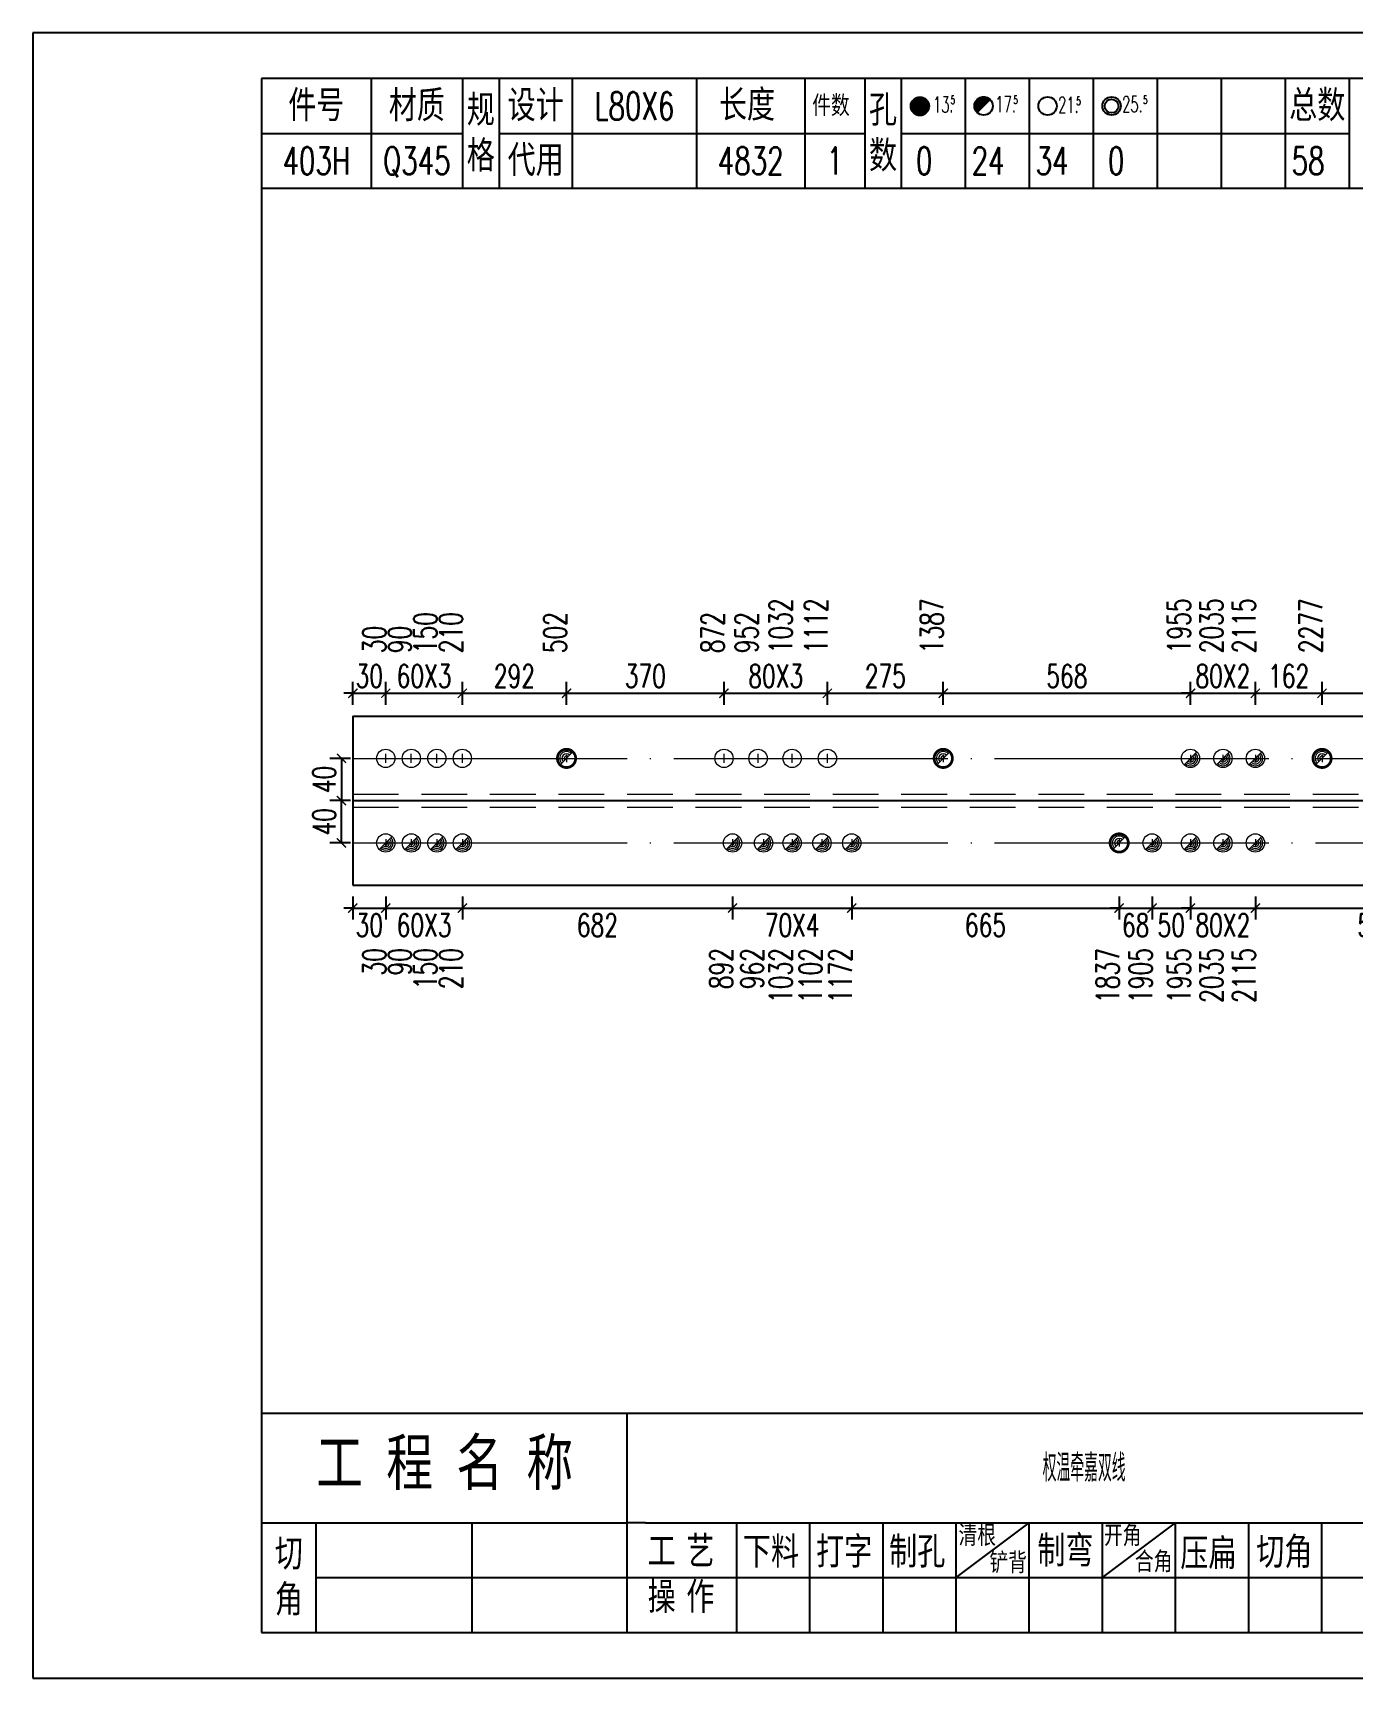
# Model space of a CAD drawing. Header units: millimetres. Extents: x -524 to 9570, y -2481 to 180.
# Drawn here: x 600 to 744.3, y -1800 to -1620 of the extents above; entities that cross this region are included whole.
import ezdxf
from ezdxf.enums import TextEntityAlignment as Align

# ---------------------------------------------------------------- set-up
doc = ezdxf.new("R2010")
doc.units = ezdxf.units.MM
doc.header["$LTSCALE"] = 20
doc.header["$PDMODE"] = 1
doc.linetypes.add('DASHDOT2X', pattern=[1.75, 1.5, -0.125, 0, -0.125])
doc.linetypes.add('HIDDEN', pattern=[0.375, 0.25, -0.125])
for name, color, linetype, lineweight in [('1', 7, 'Continuous', 25), ('11', 1, 'Continuous', 13), ('2', 1, 'HIDDEN', 13), ('5', 7, 'Continuous', 13), ('7', 3, 'DASHDOT2X', 13)]:
    doc.layers.add(name, color=color, linetype=linetype, lineweight=lineweight)
doc.styles.get("Standard").update_dxf_attribs({"font": 'simplex', "width": 0.7, "bigfont": 'gbhzfs.shx'})
doc.styles.add('SYMBOL_TXT', font='txt.shx', dxfattribs={"width": 0.6})
doc.styles.add('TITLE_TXT', font='simplex.shx', dxfattribs={"width": 0.75, "height": 2.5, "bigfont": 'gbhzfs.shx'})
doc.dimstyles.new('dimStyle4', dxfattribs={"dimtxt": 2.5, "dimasz": 1, "dimexe": 1.25, "dimexo": 0, "dimgap": 0.63, "dimtad": 2, "dimzin": 0, "dimdsep": 46, "dimtxsty": 'standard', "dimblk": 'ARCHTICK', "dimblk1": 'ARCHTICK', "dimblk2": 'ARCHTICK', "dimcen": 0.09, "dimadec": 0, "dimazin": 0, "dimtfac": 1, "dimtdec": 1, "dimtix": 1, "dimtmove": 2, "dimatfit": 3, "dimfxl": 0, "dimtolj": 1, "dimtzin": 0, "dimarcsym": 0})
doc.dimstyles.get("Standard").update_dxf_attribs({"dimtxt": 2.5, "dimasz": 1, "dimexe": 1.25, "dimexo": 0, "dimgap": 0.63, "dimtad": 1, "dimzin": 0, "dimdsep": 46, "dimtxsty": 'standard', "dimblk": 'ARCHTICK', "dimblk1": 'ARCHTICK', "dimblk2": 'ARCHTICK', "dimcen": 0.09, "dimadec": 0, "dimazin": 0, "dimtfac": 1, "dimtdec": 1, "dimtix": 1, "dimtmove": 2, "dimatfit": 3, "dimfxl": 0, "dimtolj": 1, "dimtzin": 0, "dimarcsym": 0})
pattern_1 = [(0, (-3, 0), (0, 0.0125), [])]

# ---------------------------------------------------------------- blocks, each defined once
blk = doc.blocks.new('M12_HOLE')
h = blk.add_hatch()
h.set_pattern_fill('LINE', scale=0.1, style=0)
h.set_pattern_definition(pattern_1)
h.paths.add_polyline_path([(-5, 0, 1), (-1, 0, 1)])
at = {"color": 7}
blk.add_circle((-3, 0), 2, dxfattribs=at)
at = {"color": 7, "attachment_point": 1, "style": 'SYMBOL_TXT'}
for s, insert, char_height, width in [('13\\f??|b0|i0|c0|p54;.', (-0.1170648347537053, 2.110404609075999), 3.5, 5.707453662650948), ('5', (3.739322910876695, 2.264550918150206), 1.8, 2.930899999712656)]:
    blk.add_mtext(s, dxfattribs=dict(at, insert=insert, char_height=char_height, width=width))
blk = doc.blocks.new('M16_HOLE')
h = blk.add_hatch()
h.set_pattern_fill('LINE', scale=0.1, style=0)
h.set_pattern_definition(pattern_1)
h.paths.add_polyline_path([(-1.585786437626905, 1.414213562373095, 0.668178637919299), (-5, 0, 0.198912367379658), (-4.414213562373095, -1.414213562373095)])
at = {"color": 7}
blk.add_circle((-3, 0), 2, dxfattribs=at)
at = {"color": 7, "attachment_point": 1, "style": 'SYMBOL_TXT'}
for s, insert, char_height, width in [('17.', (-0.443935574240129, 2.13042063441452), 3.5, 6.3164), ('5', (3.564570640825252, 2.25180437378188), 1.8, 1.822)]:
    blk.add_mtext(s, dxfattribs=dict(at, insert=insert, char_height=char_height, width=width))
blk = doc.blocks.new('M20_HOLE')
at = {"color": 7}
blk.add_circle((-3, 0), 2, dxfattribs=at)
at = {"color": 7, "attachment_point": 1, "style": 'SYMBOL_TXT'}
for s, insert, char_height, width in [('21.', (-0.6868754558352066, 2.009036737063269), 3.5, 6.0735), ('5', (3.321630759230175, 2.009036737063269), 1.8, 1.4576)]:
    blk.add_mtext(s, dxfattribs=dict(at, insert=insert, char_height=char_height, width=width))
blk = doc.blocks.new('M24_HOLE')
at = {"color": 7}
for radius in [2, 1.5]:
    blk.add_circle((-3, 0), radius, dxfattribs=at)
at = {"color": 7, "attachment_point": 1, "style": 'SYMBOL_TXT'}
for s, insert, char_height, width in [('25.', (-0.6868754558352066, 2.13042063441452), 3.5, 2.4294), ('5', (3.928980201610216, 2.25180437378188), 1.8, 1.9435)]:
    blk.add_mtext(s, dxfattribs=dict(at, insert=insert, char_height=char_height, width=width))
blk = doc.blocks.new('A$C1E394B87')
for p, q in [((270, 180), (0, 180)), ((0, 180), (0, 0)), ((0, 0), (270, 0))]:
    blk.add_line(p, q)
blk = doc.blocks.new('JgCard')
for p, q in [((265, 175), (25, 175)), ((25, 175), (25, 5)), ((37, 175), (37, 163)), ((47, 175), (47, 163)), ((51, 175), (51, 163)), ((59, 175), (59, 163)), ((72.61005959575064, 175), (72.61005959575061, 163)), ((84.43573710762382, 175), (84.43573710762382, 163)), ((91, 175), (91, 163)), ((95, 175), (95, 163)), ((102, 175), (102, 163)), ((109, 175), (109, 163)), ((116, 175), (116, 163)), ((123, 175), (123, 163)), ((130, 175), (130, 163)), ((137, 175), (137, 163)), ((144, 175), (144, 163)), ((25, 169), (47, 169)), ((51, 168.9999999999999), (91, 168.9999999999999)), ((95, 168.9999999999999), (144, 168.9999999999999)), ((25, 163), (265, 163)), ((25, 29), (265, 29)), ((65, 17), (65, 29)), ((25, 17), (65, 17)), ((31, 5), (31, 17)), ((48, 17), (48, 5)), ((65, 5), (65, 17)), ((67, 17), (65, 17)), ((67, 17), (165, 17)), ((77, 5), (77, 17)), ((85, 5), (85, 17)), ((93, 5), (93, 17)), ((101, 5), (101, 17)), ((101, 11), (109, 17)), ((109, 5), (109, 17)), ((117, 5), (117, 17)), ((117, 11), (125, 17)), ((125, 5), (125, 17)), ((133, 5), (133, 17)), ((141, 5), (141, 17)), ((31, 11), (65, 11)), ((65, 11), (165, 11)), ((25, 5), (265, 5))]:
    blk.add_line(p, q)
blk.add_lwpolyline([(96.0334779468642, 171.9855941999696, -1), (98.0334779468642, 171.9855941999696, -1)], format="xyb", close=True)
blk.add_point((65.8050297978753, 166))
blk.add_blockref('A$C1E394B87', (0, 0))
at = {"xscale": 0.5, "yscale": 0.5, "zscale": 0.5}
for name, p in [('M12_HOLE', (98.5334779468642, 171.9855941999696)), ('M16_HOLE', (105.5, 171.9999999999999)), ('M20_HOLE', (112.5, 171.9999999999999)), ('M24_HOLE', (119.5, 171.9999999999999))]:
    blk.add_blockref(name, p, dxfattribs=at)
at = {"attachment_point": 5, "style": 'TITLE_TXT'}
for s, insert, char_height, width in [('{\\fSimHei|b0|i0|c134|p2;件号}', (31, 172), 3, 15), ('{\\fSimHei|b0|i0|c134|p2;材质}', (42, 172), 3, 8), ('{\\fSimHei|b0|i0|c134|p2;规格}', (49, 169), 3, 4), ('{\\fSimHei|b0|i0|c134|p2;设计}', (55, 171.9999999999999), 3, 8.000000000000014), ('{\\fSimHei|b0|i0|c134|p2;长度}', (78.11684221050325, 172.0531705390044), 3, 8), ('{\\fSimHei|b0|i0|c134|p2;件数}', (87.3041250533895, 171.9999999999999), 2, 8.8244), ('{\\fSimHei|b0|i0|c134|p2;孔数}', (93, 169), 3, 4), ('{\\fSimHei|b0|i0|c134|p2;总数}', (140.5, 171.9999999999999), 3, 7), ('{\\fSimHei|b0|i0|c134|p2;代用}', (55, 166), 3, 8), ('{\\fSimHei|b0|i0|c134|p2;工 程 名 称}', (45.04268864723963, 23.33842704880232), 5, 47.33333333333334), ('{\\fSimHei|b0|i0|c134|p2;清根}', (103.3080888185272, 15.56254542211099), 2, 8), ('{\\fSimHei|b0|i0|c134|p2;开角}', (119.2123351337376, 15.54156681030855), 2, 8.000000000000057), ('{\\fSimHei|b0|i0|c134|p2;切\\P角}', (28, 11), 3, 6.000000000000004), ('{\\fSimHei|b0|i0|c134|p2;工\\P操}', (68.78408056366106, 11.29930144135182), 3, 6.000000000000004), ('{\\fSimHei|b0|i0|c134|p2;艺\\P作}', (73.01340619218274, 11.29930144135182), 3, 6.000000000000004), ('{\\fSimHei|b0|i0|c134|p2;下料}', (80.74376492044746, 13.75191016783555), 3, 8), ('{\\fSimHei|b0|i0|c134|p2;打字}', (88.74376492044746, 13.75191016783555), 3, 8), ('{\\fSimHei|b0|i0|c134|p2;制孔}', (96.74376492044746, 13.75191016783555), 3, 8.000000000000028), ('{\\fSimHei|b0|i0|c134|p2;制弯}', (112.9524832210667, 13.86807755023182), 3, 8.000000000000028), ('{\\fSimHei|b0|i0|c134|p2;压扁}', (128.5896913500159, 13.56672241423536), 3, 8), ('{\\fSimHei|b0|i0|c134|p2;切角}', (136.8970089545677, 13.6938446517654), 3, 8), ('{\\fSimHei|b0|i0|c134|p2;铲背}', (106.6982872637203, 12.58010217278223), 2, 8), ('{\\fSimHei|b0|i0|c134|p2;合角}', (122.601153766583, 12.67610618408509), 2, 8)]:
    blk.add_mtext(s, dxfattribs=dict(at, insert=insert, char_height=char_height, width=width))
blk = doc.blocks.new('M16')
for p, q in [((-0.7071067811865476, -0.7071067811865476), (0.7071067811865475, 0.7071067811865475)), ((-0.4, 4.898425415289509e-17), (0.4, 0)), ((2.449212707644755e-17, 0.4), (0, -0.4))]:
    blk.add_line(p, q)
blk.add_circle((0, 0), 1)
for centre, radius, end in [((0, 0), 0.8, 45.00000000000001), ((0, 0), 0.6, 45.00000000000001), ((0, 0), 0.4, 45.00000000000001), ((-5.551115123125783e-17, -5.551115123125783e-17), 0.2, 45)]:
    blk.add_arc(centre, radius, 225, end)
blk = doc.blocks.new('M16_Nail')
for p, q in [((-0.7071067811865476, -0.7071067811865476), (0.7071067811865475, 0.7071067811865475)), ((-0.4, 4.898425415289509e-17), (0.4, 0)), ((2.449212707644755e-17, 0.4), (0, -0.4))]:
    blk.add_line(p, q)
blk.add_lwpolyline([(-0.2887637415694106, -0.9574003872752688, 0.3, 0.3, 5685.423476467215), (-0.2894372525027693, -0.9571969895813757, 0.1, 0.1, 0)], format="xyseb")
for radius in [0.75, 0.5, 0.25]:
    blk.add_arc((0, 0), radius, 45, 225)
blk = doc.blocks.new('M20')
for p, q in [((-0.5, 0), (0.5, 0)), ((0, -0.5), (0, 0.5))]:
    blk.add_line(p, q)
blk.add_circle((0, 0), 1)
blk = doc.blocks.new('_ArchTick')
at = {"color": 0, "linetype": 'ByBlock', "const_width": 0.15}
blk.add_lwpolyline([(-0.5, -0.5), (0.5, 0.5)], dxfattribs=at)
blk = doc.blocks.new('*D1059')
at = {"layer": '11', "color": 0, "lineweight": -2}
for p, q in [((635.0000266050774, -1714.500012380202), (635.0000266050774, -1717.000012380202)), ((638.600026605076, -1714.500012380202), (638.600026605076, -1717.000012380202)), ((635.0000266050774, -1715.750012380202), (634.0000266050774, -1715.750012380202)), ((635.0000266050774, -1715.750012380202), (638.600026605076, -1715.750012380202)), ((638.600026605076, -1715.750012380202), (639.600026605076, -1715.750012380202))]:
    blk.add_line(p, q, dxfattribs=at)
at = {"layer": 'Defpoints', "color": 0}
for p in [(635.0000266050774, -1714.500012380202), (638.600026605076, -1714.500012380202), (638.600026605076, -1715.750012380202)]:
    blk.add_point(p, dxfattribs=at)
at = {"layer": '11', "color": 0, "lineweight": -2}
blk.add_blockref('_ArchTick', (635.0000266050774, -1715.750012380202), dxfattribs=at)
at = {"layer": '11', "color": 0, "lineweight": -2, "rotation": 180}
blk.add_blockref('_ArchTick', (638.600026605076, -1715.750012380202), dxfattribs=at)
at = {"layer": '11', "color": 0, "insert": (636.8000266050767, -1717.630012380202), "char_height": 2.5, "attachment_point": 5}
blk.add_mtext('\\A1;30', dxfattribs=at)
blk = doc.blocks.new('*D1060')
at = {"layer": '11', "color": 0, "lineweight": -2}
for p, q in [((638.600026605076, -1714.500012380202), (638.600026605076, -1717.000012380202)), ((646.9816184775409, -1714.500012380202), (646.9816184775409, -1717.000012380202)), ((638.600026605076, -1715.750012380202), (646.9816184775409, -1715.750012380202))]:
    blk.add_line(p, q, dxfattribs=at)
at = {"layer": 'Defpoints', "color": 0}
for p in [(638.600026605076, -1714.500012380202), (646.9816184775409, -1714.500012380202), (646.9816184775409, -1715.750012380202)]:
    blk.add_point(p, dxfattribs=at)
at = {"layer": '11', "color": 0, "lineweight": -2, "rotation": 180}
blk.add_blockref('_ArchTick', (638.600026605076, -1715.750012380202), dxfattribs=at)
at = {"layer": '11', "color": 0, "lineweight": -2}
blk.add_blockref('_ArchTick', (646.9816184775409, -1715.750012380202), dxfattribs=at)
at = {"layer": '11', "color": 0, "insert": (642.7908225413084, -1717.630012380202), "char_height": 2.5, "attachment_point": 5}
blk.add_mtext('\\A1;60X3', dxfattribs=at)
blk = doc.blocks.new('*D1061')
at = {"layer": '11', "color": 0, "lineweight": -2}
for p, q in [((646.9816184775409, -1714.500012380202), (646.9816184775409, -1717.000012380202)), ((676.5354707730548, -1714.500012380202), (676.5354707730548, -1717.000012380202)), ((646.9816184775409, -1715.750012380202), (676.5354707730548, -1715.750012380202))]:
    blk.add_line(p, q, dxfattribs=at)
at = {"layer": 'Defpoints', "color": 0}
for p in [(646.9816184775409, -1714.500012380202), (676.5354707730548, -1714.500012380202), (676.5354707730548, -1715.750012380202)]:
    blk.add_point(p, dxfattribs=at)
at = {"layer": '11', "color": 0, "lineweight": -2, "rotation": 180}
blk.add_blockref('_ArchTick', (646.9816184775409, -1715.750012380202), dxfattribs=at)
at = {"layer": '11', "color": 0, "lineweight": -2}
blk.add_blockref('_ArchTick', (676.5354707730548, -1715.750012380202), dxfattribs=at)
at = {"layer": '11', "color": 0, "insert": (661.7585446252979, -1717.630012380202), "char_height": 2.5, "attachment_point": 5}
blk.add_mtext('\\A1;682', dxfattribs=at)
blk = doc.blocks.new('*D1062')
at = {"layer": '11', "color": 0, "lineweight": -2}
for p, q in [((676.5354707730548, -1714.500012380202), (676.5354707730548, -1717.000012380202)), ((689.5735025746617, -1714.500012380202), (689.5735025746617, -1717.000012380202)), ((676.5354707730548, -1715.750012380202), (689.5735025746617, -1715.750012380202))]:
    blk.add_line(p, q, dxfattribs=at)
at = {"layer": 'Defpoints', "color": 0}
for p in [(676.5354707730548, -1714.500012380202), (689.5735025746617, -1714.500012380202), (689.5735025746617, -1715.750012380202)]:
    blk.add_point(p, dxfattribs=at)
at = {"layer": '11', "color": 0, "lineweight": -2, "rotation": 180}
blk.add_blockref('_ArchTick', (676.5354707730548, -1715.750012380202), dxfattribs=at)
at = {"layer": '11', "color": 0, "lineweight": -2}
blk.add_blockref('_ArchTick', (689.5735025746617, -1715.750012380202), dxfattribs=at)
at = {"layer": '11', "color": 0, "insert": (683.0544866738583, -1717.630012380202), "char_height": 2.5, "attachment_point": 5}
blk.add_mtext('\\A1;70X4', dxfattribs=at)
blk = doc.blocks.new('*D1063')
at = {"layer": '11', "color": 0, "lineweight": -2}
for p, q in [((689.5735025746617, -1714.500012380202), (689.5735025746617, -1717.000012380202)), ((718.8334272198699, -1714.500012380202), (718.8334272198699, -1717.000012380202)), ((689.5735025746617, -1715.750012380202), (718.8334272198699, -1715.750012380202))]:
    blk.add_line(p, q, dxfattribs=at)
at = {"layer": 'Defpoints', "color": 0}
for p in [(689.5735025746617, -1714.500012380202), (718.8334272198699, -1714.500012380202), (718.8334272198699, -1715.750012380202)]:
    blk.add_point(p, dxfattribs=at)
at = {"layer": '11', "color": 0, "lineweight": -2, "rotation": 180}
blk.add_blockref('_ArchTick', (689.5735025746617, -1715.750012380202), dxfattribs=at)
at = {"layer": '11', "color": 0, "lineweight": -2}
blk.add_blockref('_ArchTick', (718.8334272198699, -1715.750012380202), dxfattribs=at)
at = {"layer": '11', "color": 0, "insert": (704.2034648972658, -1717.630012380202), "char_height": 2.5, "attachment_point": 5}
blk.add_mtext('\\A1;665', dxfattribs=at)
blk = doc.blocks.new('*D1064')
at = {"layer": '11', "color": 0, "lineweight": -2}
for p, q in [((718.8334272198699, -1714.500012380202), (718.8334272198699, -1717.000012380202)), ((722.4334272198721, -1714.500012380202), (722.4334272198721, -1717.000012380202)), ((718.8334272198699, -1715.750012380202), (717.8334272198699, -1715.750012380202)), ((718.8334272198699, -1715.750012380202), (722.4334272198721, -1715.750012380202)), ((722.4334272198721, -1715.750012380202), (723.4334272198721, -1715.750012380202))]:
    blk.add_line(p, q, dxfattribs=at)
at = {"layer": 'Defpoints', "color": 0}
for p in [(718.8334272198699, -1714.500012380202), (722.4334272198721, -1714.500012380202), (722.4334272198721, -1715.750012380202)]:
    blk.add_point(p, dxfattribs=at)
at = {"layer": '11', "color": 0, "lineweight": -2}
blk.add_blockref('_ArchTick', (718.8334272198699, -1715.750012380202), dxfattribs=at)
at = {"layer": '11', "color": 0, "lineweight": -2, "rotation": 180}
blk.add_blockref('_ArchTick', (722.4334272198721, -1715.750012380202), dxfattribs=at)
at = {"layer": '11', "color": 0, "insert": (720.633427219871, -1717.630012380202), "char_height": 2.5, "attachment_point": 5}
blk.add_mtext('\\A1;68', dxfattribs=at)
blk = doc.blocks.new('*D1065')
at = {"layer": '11', "color": 0, "lineweight": -2}
for p, q in [((722.4334272198721, -1714.500012380202), (722.4334272198721, -1717.000012380202)), ((726.6334272198692, -1714.500012380202), (726.6334272198692, -1717.000012380202)), ((722.4334272198721, -1715.750012380202), (726.6334272198692, -1715.750012380202))]:
    blk.add_line(p, q, dxfattribs=at)
at = {"layer": 'Defpoints', "color": 0}
for p in [(722.4334272198721, -1714.500012380202), (726.6334272198692, -1714.500012380202), (726.6334272198692, -1715.750012380202)]:
    blk.add_point(p, dxfattribs=at)
at = {"layer": '11', "color": 0, "lineweight": -2, "rotation": 180}
blk.add_blockref('_ArchTick', (722.4334272198721, -1715.750012380202), dxfattribs=at)
at = {"layer": '11', "color": 0, "lineweight": -2}
blk.add_blockref('_ArchTick', (726.6334272198692, -1715.750012380202), dxfattribs=at)
at = {"layer": '11', "color": 0, "insert": (724.5334272198706, -1717.630012380202), "char_height": 2.5, "attachment_point": 5}
blk.add_mtext('\\A1;50', dxfattribs=at)
blk = doc.blocks.new('*D1066')
at = {"layer": '11', "color": 0, "lineweight": -2}
for p, q in [((726.6334272198692, -1714.500012380202), (726.6334272198692, -1717.000012380202)), ((733.7334272198714, -1714.500012380202), (733.7334272198714, -1717.000012380202)), ((726.6334272198692, -1715.750012380202), (725.6334272198692, -1715.750012380202)), ((726.6334272198692, -1715.750012380202), (733.7334272198714, -1715.750012380202)), ((733.7334272198714, -1715.750012380202), (734.7334272198714, -1715.750012380202))]:
    blk.add_line(p, q, dxfattribs=at)
at = {"layer": 'Defpoints', "color": 0}
for p in [(726.6334272198692, -1714.500012380202), (733.7334272198714, -1714.500012380202), (733.7334272198714, -1715.750012380202)]:
    blk.add_point(p, dxfattribs=at)
at = {"layer": '11', "color": 0, "lineweight": -2}
blk.add_blockref('_ArchTick', (726.6334272198692, -1715.750012380202), dxfattribs=at)
at = {"layer": '11', "color": 0, "lineweight": -2, "rotation": 180}
blk.add_blockref('_ArchTick', (733.7334272198714, -1715.750012380202), dxfattribs=at)
at = {"layer": '11', "color": 0, "insert": (730.1834272198703, -1717.630012380202), "char_height": 2.5, "attachment_point": 5}
blk.add_mtext('\\A1;80X2', dxfattribs=at)
blk = doc.blocks.new('*D1067')
at = {"layer": '11', "color": 0, "lineweight": -2}
for p, q in [((733.7334272198714, -1714.500012380202), (733.7334272198714, -1717.000012380202)), ((760.5842114941297, -1714.500012380202), (760.5842114941297, -1717.000012380202)), ((733.7334272198714, -1715.750012380202), (760.5842114941297, -1715.750012380202))]:
    blk.add_line(p, q, dxfattribs=at)
at = {"layer": 'Defpoints', "color": 0}
for p in [(733.7334272198714, -1714.500012380202), (760.5842114941297, -1714.500012380202), (760.5842114941297, -1715.750012380202)]:
    blk.add_point(p, dxfattribs=at)
at = {"layer": '11', "color": 0, "lineweight": -2, "rotation": 180}
blk.add_blockref('_ArchTick', (733.7334272198714, -1715.750012380202), dxfattribs=at)
at = {"layer": '11', "color": 0, "lineweight": -2}
blk.add_blockref('_ArchTick', (760.5842114941297, -1715.750012380202), dxfattribs=at)
at = {"layer": '11', "color": 0, "insert": (747.1588193570005, -1717.630012380202), "char_height": 2.5, "attachment_point": 5}
blk.add_mtext('\\A1;582', dxfattribs=at)
blk = doc.blocks.new('*D1081')
at = {"layer": '11', "color": 0, "lineweight": -2}
for p, q in [((635.0000266050774, -1693.500012380202), (635.0000266050774, -1691.000012380202)), ((638.600026605076, -1693.500012380202), (638.600026605076, -1691.000012380202)), ((635.0000266050774, -1692.250012380202), (634.0000266050774, -1692.250012380202)), ((635.0000266050774, -1692.250012380202), (638.600026605076, -1692.250012380202)), ((638.600026605076, -1692.250012380202), (639.600026605076, -1692.250012380202))]:
    blk.add_line(p, q, dxfattribs=at)
at = {"layer": 'Defpoints', "color": 0}
for p in [(635.0000266050774, -1693.500012380202), (638.600026605076, -1692.250012380202), (638.600026605076, -1693.500012380202)]:
    blk.add_point(p, dxfattribs=at)
at = {"layer": '11', "color": 0, "lineweight": -2}
blk.add_blockref('_ArchTick', (635.0000266050774, -1692.250012380202), dxfattribs=at)
at = {"layer": '11', "color": 0, "lineweight": -2, "rotation": 180}
blk.add_blockref('_ArchTick', (638.600026605076, -1692.250012380202), dxfattribs=at)
at = {"layer": '11', "color": 0, "insert": (636.8000266050767, -1690.370012380202), "char_height": 2.5, "attachment_point": 5}
blk.add_mtext('\\A1;30', dxfattribs=at)
blk = doc.blocks.new('*D1088')
at = {"layer": '11', "color": 0, "lineweight": -2}
for p, q in [((726.6334272198692, -1693.500012380202), (726.6334272198692, -1691.000012380202)), ((733.7334272198714, -1693.500012380202), (733.7334272198714, -1691.000012380202)), ((726.6334272198692, -1692.250012380202), (725.6334272198692, -1692.250012380202)), ((726.6334272198692, -1692.250012380202), (733.7334272198714, -1692.250012380202)), ((733.7334272198714, -1692.250012380202), (734.7334272198714, -1692.250012380202))]:
    blk.add_line(p, q, dxfattribs=at)
at = {"layer": 'Defpoints', "color": 0}
for p in [(726.6334272198692, -1693.500012380202), (733.7334272198714, -1692.250012380202), (733.7334272198714, -1693.500012380202)]:
    blk.add_point(p, dxfattribs=at)
at = {"layer": '11', "color": 0, "lineweight": -2}
blk.add_blockref('_ArchTick', (726.6334272198692, -1692.250012380202), dxfattribs=at)
at = {"layer": '11', "color": 0, "lineweight": -2, "rotation": 180}
blk.add_blockref('_ArchTick', (733.7334272198714, -1692.250012380202), dxfattribs=at)
at = {"layer": '11', "color": 0, "insert": (730.1834272198703, -1690.370012380202), "char_height": 2.5, "attachment_point": 5}
blk.add_mtext('\\A1;80X2', dxfattribs=at)
blk = doc.blocks.new('*D1103')
at = {"layer": '1', "color": 0, "lineweight": -2}
for p, q in [((634.7500266050774, -1699.375012380202), (632.5000266050774, -1699.375012380202)), ((633.7500266050774, -1699.375012380202), (633.7500266050774, -1704.000012380202)), ((634.7500266050774, -1704.000012380202), (632.5000266050774, -1704.000012380202))]:
    blk.add_line(p, q, dxfattribs=at)
at = {"layer": 'Defpoints', "color": 0}
for p in [(634.7500266050774, -1699.375012380202), (633.7500266050774, -1704.000012380202), (634.7500266050774, -1704.000012380202)]:
    blk.add_point(p, dxfattribs=at)
at = {"layer": '1', "color": 0, "lineweight": -2}
for p, rotation in [((633.7500266050774, -1699.375012380202), 90), ((633.7500266050774, -1704.000012380202), 270)]:
    blk.add_blockref('_ArchTick', p, dxfattribs=dict(at, rotation=rotation))
at = {"layer": '1', "color": 0, "insert": (631.8700266050777, -1701.687512380202), "char_height": 2.5, "attachment_point": 5, "rotation": 90}
blk.add_mtext('\\A1;40', dxfattribs=at)

msp = doc.modelspace()

# ---------------------------------------------------------------- linework, layer by layer
at = {"layer": '1'}
for p, q in [((635.0000266050774, -1694.750012380202), (635.0000266050774, -1713.250012380202)), ((635.0000266050774, -1694.750012380202), (860.0000266050774, -1694.750012380202)), ((635.0000266050774, -1704.000012380202), (860.0000266050774, -1704.000012380202)), ((635.0000266050774, -1713.250012380202), (860.0000266050774, -1713.250012380202))]:
    msp.add_line(p, q, dxfattribs=at)
at = {"layer": '2'}
for p, q in [((635.0000266050774, -1703.306262380202), (860.0000266050774, -1703.306262380202)), ((635.0000266050774, -1704.693762380202), (860.0000266050774, -1704.693762380202))]:
    msp.add_line(p, q, dxfattribs=at)
at = {"layer": '7'}
for p, q in [((635.0000266050774, -1699.375012380202), (861.5000266050774, -1699.375012380202)), ((635.0000266050774, -1708.625012380202), (860.9000266050789, -1708.625012380202))]:
    msp.add_line(p, q, dxfattribs=at)

# ---------------------------------------------------------------- block references
at = {"layer": '1'}
msp.add_blockref('JgCard', (600.0000266050774, -1800.000012380202), dxfattribs=at)
at = {"layer": '5'}
for name, p in [('M20', (638.600026605076, -1699.375012380202)), ('M20', (641.3938905625655, -1699.375012380202)), ('M20', (644.1877545200514, -1699.375012380202)), ('M20', (646.9816184775409, -1699.375012380202)), ('M16_Nail', (658.3753550493857, -1699.375012380202)), ('M20', (675.604182787225, -1699.375012380202)), ('M20', (679.3293347305407, -1699.375012380202)), ('M20', (683.0544866738601, -1699.375012380202)), ('M20', (686.9139946242612, -1699.375012380202)), ('M16_Nail', (699.5848484223243, -1699.375012380202)), ('M16', (726.6334272198692, -1699.375012380202)), ('M16', (730.1834272198721, -1699.375012380202)), ('M16', (733.7334272198714, -1699.375012380202)), ('M16_Nail', (741.0271637917176, -1699.375012380202)), ('M16', (638.600026605076, -1708.625012380202)), ('M16', (641.3938905625655, -1708.625012380202)), ('M16', (644.1877545200514, -1708.625012380202)), ('M16', (646.9816184775409, -1708.625012380202)), ('M16', (676.5354707730548, -1708.625012380202)), ('M16', (679.9293347305429, -1708.625012380202)), ('M16', (683.0544866738601, -1708.625012380202)), ('M16', (686.3139946242591, -1708.625012380202)), ('M16', (689.5735025746617, -1708.625012380202)), ('M16_Nail', (718.8334272198699, -1708.625012380202)), ('M16', (722.4334272198721, -1708.625012380202)), ('M16', (726.6334272198692, -1708.625012380202)), ('M16', (730.1834272198721, -1708.625012380202)), ('M16', (733.7334272198714, -1708.625012380202))]:
    msp.add_blockref(name, p, dxfattribs=at)

# ---------------------------------------------------------------- texts
at = {"layer": '1', "width": 0.7}
for s, p in [('L80X6', (665.8050564029545, -1628.000012380202)), ('403H', (631.0000266050774, -1634.000012380202)), ('Q345', (642.0000266050774, -1634.000012380202)), ('4832', (678.5229249567637, -1634.000012380202)), ('1', (687.7178951588903, -1634.000012380202)), ('0', (697.5000266050774, -1634.000012380202)), ('24', (704.5000266050774, -1634.000012380202)), ('34', (711.5000266050774, -1634.000012380202)), ('0', (718.5000266050774, -1634.000012380202)), ('58', (739.5000266050774, -1634.000012380202)), ('权温牵嘉双线', (715.0000266050774, -1777.000012380202))]:
    msp.add_text(s, height=3, dxfattribs=at).set_placement(p, align=Align.MIDDLE_CENTER)
for s, p in [('1032', (683.0544866738601, -1687.875012380202)), ('1112', (686.9139946242612, -1687.875012380202)), ('1387', (699.5848484223243, -1687.875012380202)), ('1955', (726.6334272198692, -1687.875012380202)), ('2035', (730.1834272198721, -1687.875012380202)), ('2115', (733.7334272198714, -1687.875012380202)), ('2277', (741.0271637917176, -1687.875012380202)), ('150', (644.1877545200514, -1687.875012380202)), ('210', (646.9816184775409, -1687.875012380202)), ('502', (658.3753550493857, -1687.875012380202)), ('872', (675.604182787225, -1687.875012380202)), ('952', (679.3293347305407, -1687.875012380202)), ('30', (638.600026605076, -1687.875012380202)), ('90', (641.3938905625655, -1687.875012380202))]:
    msp.add_text(s, height=2.5, rotation=90, dxfattribs=at).set_placement(p)
for s, p in [('30', (638.600026605076, -1720.125012380202)), ('90', (641.3938905625655, -1720.125012380202)), ('150', (644.1877545200514, -1720.125012380202)), ('210', (646.9816184775409, -1720.125012380202)), ('892', (676.5354707730548, -1720.125012380202)), ('962', (679.9293347305429, -1720.125012380202)), ('1032', (683.0544866738601, -1720.125012380202)), ('1102', (686.3139946242591, -1720.125012380202)), ('1172', (689.5735025746617, -1720.125012380202)), ('1837', (718.8334272198699, -1720.125012380202)), ('1905', (722.4334272198721, -1720.125012380202)), ('1955', (726.6334272198692, -1720.125012380202)), ('2035', (730.1834272198721, -1720.125012380202)), ('2115', (733.7334272198714, -1720.125012380202))]:
    msp.add_text(s, height=2.5, rotation=90, dxfattribs=at).set_placement(p, align=Align.RIGHT)

# ---------------------------------------------------------------- dimensions: what is measured, and where the dimension line sits
at = {"layer": '1'}
dim = msp.add_linear_dim(base=(633.7500266050774, -1704.000012380202), p1=(634.7500266050774, -1699.375012380202), p2=(634.7500266050774, -1704.000012380202), angle=90, text='40', dimstyle='standard', override={"dimtxt": 2.5}, dxfattribs=at)
dim.commit()
dim.dimension.update_dxf_attribs({"geometry": '*D1103', "text_midpoint": (631.8700266050777, -1701.687512380202)})
msp.add_linear_dim(base=(633.7500266050774, -1704.000012380202), p1=(634.7500266050774, -1708.625012380202), p2=(634.7500266050774, -1704.000012380202), angle=90, text='40', dimstyle='standard', override={"dimtxt": 2.5}, dxfattribs=at).render()
at = {"layer": '11'}
for base, p1, p2, text, dimstyle, picture, middle in [((638.600026605076, -1692.250012380202), (635.0000266050774, -1693.500012380202), (638.600026605076, -1693.500012380202), '30', 'standard', '*D1081', (636.8000266050767, -1690.370012380202)), ((733.7334272198714, -1692.250012380202), (726.6334272198692, -1693.500012380202), (733.7334272198714, -1693.500012380202), '80X2', 'standard', '*D1088', (730.1834272198703, -1690.370012380202)), ((638.600026605076, -1715.750012380202), (635.0000266050774, -1714.500012380202), (638.600026605076, -1714.500012380202), '30', 'dimStyle4', '*D1059', (636.8000266050767, -1717.630012380202)), ((646.9816184775409, -1715.750012380202), (638.600026605076, -1714.500012380202), (646.9816184775409, -1714.500012380202), '60X3', 'dimStyle4', '*D1060', (642.7908225413084, -1717.630012380202)), ((676.5354707730548, -1715.750012380202), (646.9816184775409, -1714.500012380202), (676.5354707730548, -1714.500012380202), '682', 'dimStyle4', '*D1061', (661.7585446252979, -1717.630012380202)), ((689.5735025746617, -1715.750012380202), (676.5354707730548, -1714.500012380202), (689.5735025746617, -1714.500012380202), '70X4', 'dimStyle4', '*D1062', (683.0544866738583, -1717.630012380202)), ((718.8334272198699, -1715.750012380202), (689.5735025746617, -1714.500012380202), (718.8334272198699, -1714.500012380202), '665', 'dimStyle4', '*D1063', (704.2034648972658, -1717.630012380202)), ((722.4334272198721, -1715.750012380202), (718.8334272198699, -1714.500012380202), (722.4334272198721, -1714.500012380202), '68', 'dimStyle4', '*D1064', (720.633427219871, -1717.630012380202)), ((726.6334272198692, -1715.750012380202), (722.4334272198721, -1714.500012380202), (726.6334272198692, -1714.500012380202), '50', 'dimStyle4', '*D1065', (724.5334272198706, -1717.630012380202)), ((733.7334272198714, -1715.750012380202), (726.6334272198692, -1714.500012380202), (733.7334272198714, -1714.500012380202), '80X2', 'dimStyle4', '*D1066', (730.1834272198703, -1717.630012380202)), ((760.5842114941297, -1715.750012380202), (733.7334272198714, -1714.500012380202), (760.5842114941297, -1714.500012380202), '582', 'dimStyle4', '*D1067', (747.1588193570005, -1717.630012380202))]:
    dim = msp.add_linear_dim(base=base, p1=p1, p2=p2, text=text, dimstyle=dimstyle, override={"dimtxt": 2.5}, dxfattribs=at)
    dim.commit()
    dim.dimension.update_dxf_attribs({"geometry": picture, "text_midpoint": middle})
for base, p1, p2, text in [((646.9816184775409, -1692.250012380202), (638.600026605076, -1693.500012380202), (646.9816184775409, -1693.500012380202), '60X3'), ((658.3753550493857, -1692.250012380202), (646.9816184775409, -1693.500012380202), (658.3753550493857, -1693.500012380202), '292'), ((675.604182787225, -1692.250012380202), (658.3753550493857, -1693.500012380202), (675.604182787225, -1693.500012380202), '370'), ((686.9139946242612, -1692.250012380202), (675.604182787225, -1693.500012380202), (686.9139946242612, -1693.500012380202), '80X3'), ((699.5848484223243, -1692.250012380202), (686.9139946242612, -1693.500012380202), (699.5848484223243, -1693.500012380202), '275'), ((726.6334272198692, -1692.250012380202), (699.5848484223243, -1693.500012380202), (726.6334272198692, -1693.500012380202), '568'), ((741.0271637917176, -1692.250012380202), (733.7334272198714, -1693.500012380202), (741.0271637917176, -1693.500012380202), '162'), ((769.3161072532239, -1692.250012380202), (741.0271637917176, -1693.500012380202), (769.3161072532239, -1693.500012380202), '640')]:
    msp.add_linear_dim(base=base, p1=p1, p2=p2, text=text, dimstyle='standard', override={"dimtxt": 2.5}, dxfattribs=at).render()

doc.saveas('drawing.dxf')
